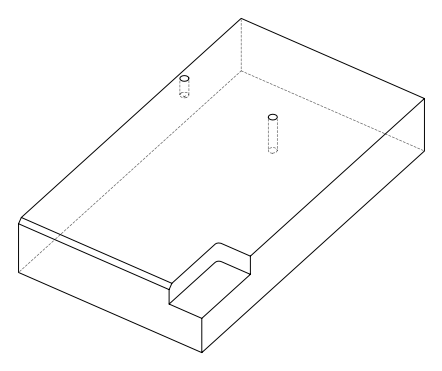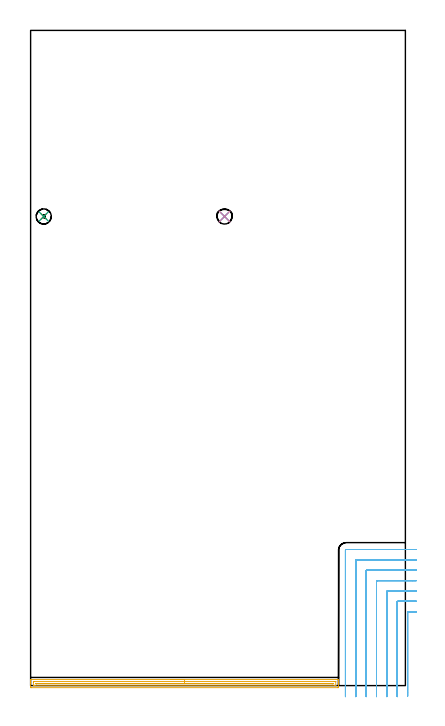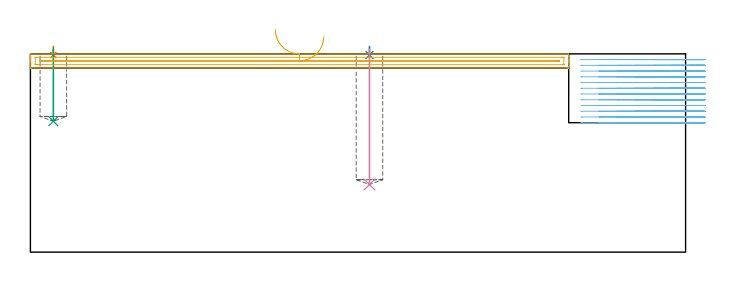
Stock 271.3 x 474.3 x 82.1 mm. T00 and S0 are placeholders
(PLAN: 6 operations, 3 tool changes, 27 min)
(1 SPOT_DRILL | STEP1POCKET | NXT0321_9005460120000 | 0.03 min | 1 mm3)
(2 SPOT_DRILL_1 | STEP1POCKET_1 | NXT0321_9005460120000 | 0.03 min | 1 mm3)
(3 DRILL_BLIND_HOLE_INTO_CENTER | STEP1POCKET | NXT0301_081 | 0.12 min | 2509 mm3)
(4 DRILL_BLIND_HOLE_INTO_CENTER_1 | STEP1POCKET_1 | NXT0301_081 | 0.23 min | 4981 mm3)
(5 AREA_MILL | FG_CHAMFER_SURFACE | UGT0205_001 | 5.5 min | 3947 mm3)
(6 MILL_CORNER_NOTCH_RECTANGULAR | CORNER_NOTCH_RECTANGULAR | NXT0201_013 | Follow Part, ap 2.5, ae 75% | 21.11 min | 142507 mm3)
(TOOL NXT0321_9005460120000 | NC Spot Drill, 142deg, 12mm, Carbide, Uncoated | D12 PA142 FL30 Z2)
(TOOL NXT0301_081 | Carbide Drill 11mm [860.1-1100-033A1-MM 2214] | D11 PA140 FL55 Z2)
(TOOL UGT0205_001 | Chamfer Mill 20 x 3 x 45 deg. | D20 FL50 Z2)
(TOOL NXT0201_013 | ENDMILL 10mm | D10 FL30 Z4)
(OP 1 SPOT_DRILL)
G17 G21 G94 G90
T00 M6
G54
G17 G0 G90 X9.5 Y339.6 S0 M3
G43 Z92.1 H0
G94 G81 G98 Z81.627 F250. R85.1
G80
M5
M2
(OP 2 SPOT_DRILL_1)
G17 G21 G94 G90
T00 M6
G54
G17 G0 G90 X140.4 Y339.6 S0 M3
G43 Z92.1 H0
G94 G81 G98 Z81.627 F250. R85.1
G80
M5
M2
(OP 3 DRILL_BLIND_HOLE_INTO_CENTER)
G17 G21 G94 G90
T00 M6
G54
G17 G0 G90 X9.5 Y339.6 S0 M3
G43 Z92.1 H1
G94 G81 G98 Z54.2 F250. R84.1
G80
M5
M2
(OP 4 DRILL_BLIND_HOLE_INTO_CENTER_1)
G17 G21 G94 G90
T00 M6
G54
G17 G0 G90 X140.4 Y339.6 S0 M3
G43 Z92.1 H1
G94 G81 G98 Z28. F250. R84.1
G80
M5
M2
(OP 5 AREA_MILL)
G17 G21 G94 G90
T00 M6
G54
G17 G0 G90 X101.45 Y4.4 S1061 M3
G43 Z92.1 H0
G94 G1 X101.488 Z91.228 F250.
X101.602 Z90.363
X101.791 Z89.512
X102.053 Z88.68
X102.387 Z87.874
X102.79 Z87.1
X103.258 Z86.364
X103.79 Z85.672
X104.379 Z85.029
X105.022 Z84.439
X105.714 Z83.908
X106.45 Z83.44
X107.224 Z83.037
X108.03 Z82.703
X108.862 Z82.441
X109.714 Z82.252
X110.578 Z82.138
X111.45 Z82.1
X222.723
X222.89 Y4.397 Z82.088
X222.898 Y4.27 Z81.962
X222.9 Y4.138 Z81.837
Y3.887 Z81.586
Y3.196 Z80.89
Y1.977 Z79.674
Y1.45 Z79.144
Y0.841 Z78.536
Y-0.905 Z76.791
X222.897 Y-1.169 Z76.528
X222.89 Y-1.493 Z76.204
X222.613 Y-1.498 Z76.2
X222.276 Y-1.5
X0.624
X0.287 Y-1.498
X0.01 Y-1.493 Z76.204
X0. Y-1.169 Z76.528
Y1.45 Z79.144
Y1.977 Z79.674
Y2.323 Z80.019
Y2.85 Z80.546
Y3.196 Z80.89
Y3.887 Z81.586
Y4.138 Z81.837
X0.002 Y4.27 Z81.962
X0.01 Y4.404 Z82.095
X0.173 Y4.4 Z82.1
X111.45
Y2.986 Z80.686
X219.81
X220.489 Y2.985 Z80.685
X220.707 Y2.983 Z80.683
X220.842 Y2.979 Z80.679
X220.891 Y2.968 Z80.668
X220.893 Y2.941 Z80.641
X220.899 Y2.795 Z80.495
Y0.176 Z77.876
X220.896 Y0.042 Z77.742
X220.89 Y-0.064 Z77.636
X220.884 Y-0.08 Z77.62
X220.869 Y-0.082 Z77.618
X220.828 Y-0.084 Z77.616
X220.489 Y-0.086 Z77.614
X220.274
X3.09
X2.411 Y-0.085 Z77.615
X2.193 Y-0.083 Z77.617
X2.058 Y-0.079 Z77.621
X2.009 Y-0.069 Z77.631
X2.007 Y-0.041 Z77.659
X2.001 Y0.105 Z77.805
Y2.724 Z80.424
X2.004 Y2.858 Z80.558
X2.01 Y2.964 Z80.664
X2.016 Y2.98 Z80.68
X2.031 Y2.982 Z80.682
X2.072 Y2.984 Z80.684
X2.411 Y2.986 Z80.686
X2.626
X111.45
Y1.571 Z79.271
X218.578
X218.701 Y1.569 Z79.269
X218.825 Y1.564 Z79.264
X218.89 Y1.56 Z79.26
X218.894 Y1.514 Z79.214
X218.895 Y1.45 Z79.15
X218.892 Y1.354 Z79.054
X218.89 Y1.335 Z79.035
X218.866 Y1.333 Z79.033
X218.824 Y1.33 Z79.03
X218.701 Y1.329 Z79.029
X217.932 Y1.328 Z79.028
X4.322 Y1.329 Z79.029
X4.199 Y1.331 Z79.031
X4.075 Y1.335 Z79.035
X4.01 Y1.34 Z79.04
X4.006 Y1.386 Z79.086
X4.005 Y1.45 Z79.15
X4.008 Y1.546 Z79.246
X4.01 Y1.565 Z79.265
X4.034 Y1.567 Z79.267
X4.076 Y1.57 Z79.27
X4.199 Y1.571 Z79.271
X4.968
X111.45
X112.322 Z79.309
X113.186 Z79.423
X114.038 Z79.612
X114.87 Z79.874
X115.676 Z80.208
X116.45 Z80.611
X117.186 Z81.08
X117.878 Z81.611
X118.521 Z82.2
X119.11 Z82.844
X119.642 Z83.536
X120.11 Z84.271
X120.513 Z85.045
X120.847 Z85.851
X121.109 Z86.683
X121.298 Z87.535
X121.412 Z88.4
X121.45 Z89.271
G0 Z92.1
M5
M2
(OP 6 MILL_CORNER_NOTCH_RECTANGULAR)
G17 G21 G94 G90
T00 M6
G54
G17 G0 G90 X279.3 Y53.5 S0 M3
G43 Z92.1 H0
Z79.725
G94 G1 X276.3 F250.
X273.395 F500.
G3 X272.9 Y53.005 R0.5
G1 Y-4.737
Y-7.737 F250.
G0 Z92.1
X279.3 Y61.
Z79.725
G1 X276.3
X265.896 F500.
G3 X265.4 Y60.504 R0.5
G1 Y-5.
Y-8. F250.
G0 Z92.1
X279.3 Y68.5
Z79.725
G1 X276.3
X258.396 F500.
G3 X257.9 Y68.004 R0.5
G1 Y-5.
Y-8. F250.
G0 Z92.1
X279.3 Y76.
Z79.725
G1 X276.3
X250.896 F500.
G3 X250.4 Y75.504 R0.5
G1 Y-5.
Y-8. F250.
G0 Z92.1
X279.3 Y83.5
Z79.725
G1 X276.3
X243.396 F500.
G3 X242.9 Y83.004 R0.5
G1 Y-5.
Y-8. F250.
G0 Z92.1
X279.3 Y91.
Z79.725
G1 X276.3
X235.896 F500.
G3 X235.4 Y90.504 R0.5
G1 Y-5.
Y-8. F250.
G0 Z92.1
X279.3 Y98.5
Z79.725
G1 X276.3
X228.396 F500.
G3 X227.9 Y98.004 R0.5
G1 Y-5.
Y-8. F250.
G0 Z92.1
X279.3 Y53.5
Z77.35
G1 X276.3
X273.395 F500.
G3 X272.9 Y53.005 R0.5
G1 Y-4.737
Y-7.737 F250.
G0 Z92.1
X279.3 Y61.
Z77.35
G1 X276.3
X265.896 F500.
G3 X265.4 Y60.504 R0.5
G1 Y-5.
Y-8. F250.
G0 Z92.1
X279.3 Y68.5
Z77.35
G1 X276.3
X258.396 F500.
G3 X257.9 Y68.004 R0.5
G1 Y-5.
Y-8. F250.
G0 Z92.1
X279.3 Y76.
Z77.35
G1 X276.3
X250.896 F500.
G3 X250.4 Y75.504 R0.5
G1 Y-5.
Y-8. F250.
G0 Z92.1
X279.3 Y83.5
Z77.35
G1 X276.3
X243.396 F500.
G3 X242.9 Y83.004 R0.5
G1 Y-5.
Y-8. F250.
G0 Z92.1
X279.3 Y91.
Z77.35
G1 X276.3
X235.896 F500.
G3 X235.4 Y90.504 R0.5
G1 Y-5.
Y-8. F250.
G0 Z92.1
X279.3 Y98.5
Z77.35
G1 X276.3
X228.396 F500.
G3 X227.9 Y98.004 R0.5
G1 Y-5.
Y-8. F250.
G0 Z92.1
X279.3 Y53.5
Z74.975
G1 X276.3
X273.395 F500.
G3 X272.9 Y53.005 R0.5
G1 Y-4.737
Y-7.737 F250.
G0 Z92.1
X279.3 Y61.
Z74.975
G1 X276.3
X265.896 F500.
G3 X265.4 Y60.504 R0.5
G1 Y-5.
Y-8. F250.
G0 Z92.1
X279.3 Y68.5
Z74.975
G1 X276.3
X258.396 F500.
G3 X257.9 Y68.004 R0.5
G1 Y-5.
Y-8. F250.
G0 Z92.1
X279.3 Y76.
Z74.975
G1 X276.3
X250.896 F500.
G3 X250.4 Y75.504 R0.5
G1 Y-5.
Y-8. F250.
G0 Z92.1
X279.3 Y83.5
Z74.975
G1 X276.3
X243.396 F500.
G3 X242.9 Y83.004 R0.5
G1 Y-5.
Y-8. F250.
G0 Z92.1
X279.3 Y91.
Z74.975
G1 X276.3
X235.896 F500.
G3 X235.4 Y90.504 R0.5
G1 Y-5.
Y-8. F250.
G0 Z92.1
X279.3 Y98.5
Z74.975
G1 X276.3
X228.396 F500.
G3 X227.9 Y98.004 R0.5
G1 Y-5.
Y-8. F250.
G0 Z92.1
X279.3 Y53.5
Z72.6
G1 X276.3
X273.395 F500.
G3 X272.9 Y53.005 R0.5
G1 Y-4.737
Y-7.737 F250.
G0 Z92.1
X279.3 Y61.
Z72.6
G1 X276.3
X265.896 F500.
G3 X265.4 Y60.504 R0.5
G1 Y-5.
Y-8. F250.
G0 Z92.1
X279.3 Y68.5
Z72.6
G1 X276.3
X258.396 F500.
G3 X257.9 Y68.004 R0.5
G1 Y-5.
Y-8. F250.
G0 Z92.1
X279.3 Y76.
Z72.6
G1 X276.3
X250.896 F500.
G3 X250.4 Y75.504 R0.5
G1 Y-5.
Y-8. F250.
G0 Z92.1
X279.3 Y83.5
Z72.6
G1 X276.3
X243.396 F500.
G3 X242.9 Y83.004 R0.5
G1 Y-5.
Y-8. F250.
G0 Z92.1
X279.3 Y91.
Z72.6
G1 X276.3
X235.896 F500.
G3 X235.4 Y90.504 R0.5
G1 Y-5.
Y-8. F250.
G0 Z92.1
X279.3 Y98.5
Z72.6
G1 X276.3
X228.396 F500.
G3 X227.9 Y98.004 R0.5
G1 Y-5.
Y-8. F250.
G0 Z92.1
X279.3 Y53.5
Z70.225
G1 X276.3
X273.395 F500.
G3 X272.9 Y53.005 R0.5
G1 Y-4.737
Y-7.737 F250.
G0 Z92.1
X279.3 Y61.
Z70.225
G1 X276.3
X265.896 F500.
G3 X265.4 Y60.504 R0.5
G1 Y-5.
Y-8. F250.
G0 Z92.1
X279.3 Y68.5
Z70.225
G1 X276.3
X258.396 F500.
G3 X257.9 Y68.004 R0.5
G1 Y-5.
Y-8. F250.
G0 Z92.1
X279.3 Y76.
Z70.225
G1 X276.3
X250.896 F500.
G3 X250.4 Y75.504 R0.5
G1 Y-5.
Y-8. F250.
G0 Z92.1
X279.3 Y83.5
Z70.225
G1 X276.3
X243.396 F500.
G3 X242.9 Y83.004 R0.5
G1 Y-5.
Y-8. F250.
G0 Z92.1
X279.3 Y91.
Z70.225
G1 X276.3
X235.896 F500.
G3 X235.4 Y90.504 R0.5
G1 Y-5.
Y-8. F250.
G0 Z92.1
X279.3 Y98.5
Z70.225
G1 X276.3
X228.396 F500.
G3 X227.9 Y98.004 R0.5
G1 Y-5.
Y-8. F250.
G0 Z92.1
X279.3 Y53.5
Z67.85
G1 X276.3
X273.395 F500.
G3 X272.9 Y53.005 R0.5
G1 Y-4.737
Y-7.737 F250.
G0 Z92.1
X279.3 Y61.
Z67.85
G1 X276.3
X265.896 F500.
G3 X265.4 Y60.504 R0.5
G1 Y-5.
Y-8. F250.
G0 Z92.1
X279.3 Y68.5
Z67.85
G1 X276.3
X258.396 F500.
G3 X257.9 Y68.004 R0.5
G1 Y-5.
Y-8. F250.
G0 Z92.1
X279.3 Y76.
Z67.85
G1 X276.3
X250.896 F500.
G3 X250.4 Y75.504 R0.5
G1 Y-5.
Y-8. F250.
G0 Z92.1
X279.3 Y83.5
Z67.85
G1 X276.3
X243.396 F500.
G3 X242.9 Y83.004 R0.5
G1 Y-5.
Y-8. F250.
G0 Z92.1
X279.3 Y91.
Z67.85
G1 X276.3
X235.896 F500.
G3 X235.4 Y90.504 R0.5
G1 Y-5.
Y-8. F250.
G0 Z92.1
X279.3 Y98.5
Z67.85
G1 X276.3
X228.396 F500.
G3 X227.9 Y98.004 R0.5
G1 Y-5.
Y-8. F250.
G0 Z92.1
X279.3 Y53.5
Z65.475
G1 X276.3
X273.395 F500.
G3 X272.9 Y53.005 R0.5
G1 Y-4.737
Y-7.737 F250.
G0 Z92.1
X279.3 Y61.
Z65.475
G1 X276.3
X265.896 F500.
G3 X265.4 Y60.504 R0.5
G1 Y-5.
Y-8. F250.
G0 Z92.1
X279.3 Y68.5
Z65.475
G1 X276.3
X258.396 F500.
G3 X257.9 Y68.004 R0.5
G1 Y-5.
Y-8. F250.
G0 Z92.1
X279.3 Y76.
Z65.475
G1 X276.3
X250.896 F500.
G3 X250.4 Y75.504 R0.5
G1 Y-5.
Y-8. F250.
G0 Z92.1
X279.3 Y83.5
Z65.475
G1 X276.3
X243.396 F500.
G3 X242.9 Y83.004 R0.5
G1 Y-5.
Y-8. F250.
G0 Z92.1
X279.3 Y91.
Z65.475
G1 X276.3
X235.896 F500.
G3 X235.4 Y90.504 R0.5
G1 Y-5.
Y-8. F250.
G0 Z92.1
X279.3 Y98.5
Z65.475
G1 X276.3
X228.396 F500.
G3 X227.9 Y98.004 R0.5
G1 Y-5.
Y-8. F250.
G0 Z92.1
X279.3 Y53.5
Z63.1
G1 X276.3
X273.395 F500.
G3 X272.9 Y53.005 R0.5
G1 Y-4.737
Y-7.737 F250.
G0 Z92.1
X279.3 Y61.
Z63.1
G1 X276.3
X265.896 F500.
G3 X265.4 Y60.504 R0.5
G1 Y-5.
Y-8. F250.
G0 Z92.1
X279.3 Y68.5
Z63.1
G1 X276.3
X258.396 F500.
G3 X257.9 Y68.004 R0.5
G1 Y-5.
Y-8. F250.
G0 Z92.1
X279.3 Y76.
Z63.1
G1 X276.3
X250.896 F500.
G3 X250.4 Y75.504 R0.5
G1 Y-5.
Y-8. F250.
G0 Z92.1
X279.3 Y83.5
Z63.1
G1 X276.3
X243.396 F500.
G3 X242.9 Y83.004 R0.5
G1 Y-5.
Y-8. F250.
G0 Z92.1
X279.3 Y91.
Z63.1
G1 X276.3
X235.896 F500.
G3 X235.4 Y90.504 R0.5
G1 Y-5.
Y-8. F250.
G0 Z92.1
X279.3 Y98.5
Z63.1
G1 X276.3
X228.396 F500.
G3 X227.9 Y98.004 R0.5
G1 Y-5.
Y-8. F250.
G0 Z92.1
X279.3 Y53.5
Z60.725
G1 X276.3
X273.395 F500.
G3 X272.9 Y53.005 R0.5
G1 Y-4.737
Y-7.737 F250.
G0 Z92.1
X279.3 Y61.
Z60.725
G1 X276.3
X265.896 F500.
G3 X265.4 Y60.504 R0.5
G1 Y-5.
Y-8. F250.
G0 Z92.1
X279.3 Y68.5
Z60.725
G1 X276.3
X258.396 F500.
G3 X257.9 Y68.004 R0.5
G1 Y-5.
Y-8. F250.
G0 Z92.1
X279.3 Y76.
Z60.725
G1 X276.3
X250.896 F500.
G3 X250.4 Y75.504 R0.5
G1 Y-5.
Y-8. F250.
G0 Z92.1
X279.3 Y83.5
Z60.725
G1 X276.3
X243.396 F500.
G3 X242.9 Y83.004 R0.5
G1 Y-5.
Y-8. F250.
G0 Z92.1
X279.3 Y91.
Z60.725
G1 X276.3
X235.896 F500.
G3 X235.4 Y90.504 R0.5
G1 Y-5.
Y-8. F250.
G0 Z92.1
X279.3 Y98.5
Z60.725
G1 X276.3
X228.396 F500.
G3 X227.9 Y98.004 R0.5
G1 Y-5.
Y-8. F250.
G0 Z92.1
X279.3 Y53.5
Z58.35
G1 X276.3
X273.395 F500.
G3 X272.9 Y53.005 R0.5
G1 Y-4.737
Y-7.737 F250.
G0 Z92.1
X279.3 Y61.
Z58.35
G1 X276.3
X265.896 F500.
G3 X265.4 Y60.504 R0.5
G1 Y-5.
Y-8. F250.
G0 Z92.1
X279.3 Y68.5
Z58.35
G1 X276.3
X258.396 F500.
G3 X257.9 Y68.004 R0.5
G1 Y-5.
Y-8. F250.
G0 Z92.1
X279.3 Y76.
Z58.35
G1 X276.3
X250.896 F500.
G3 X250.4 Y75.504 R0.5
G1 Y-5.
Y-8. F250.
G0 Z92.1
X279.3 Y83.5
Z58.35
G1 X276.3
X243.396 F500.
G3 X242.9 Y83.004 R0.5
G1 Y-5.
Y-8. F250.
G0 Z92.1
X279.3 Y91.
Z58.35
G1 X276.3
X235.896 F500.
G3 X235.4 Y90.504 R0.5
G1 Y-5.
Y-8. F250.
G0 Z92.1
X279.3 Y98.5
Z58.35
G1 X276.3
X228.396 F500.
G3 X227.9 Y98.004 R0.5
G1 Y-5.
Y-8. F250.
G0 Z92.1
X279.3 Y53.5
Z55.975
G1 X276.3
X273.395 F500.
G3 X272.9 Y53.005 R0.5
G1 Y-4.737
Y-7.737 F250.
G0 Z92.1
X279.3 Y61.
Z55.975
G1 X276.3
X265.896 F500.
G3 X265.4 Y60.504 R0.5
G1 Y-5.
Y-8. F250.
G0 Z92.1
X279.3 Y68.5
Z55.975
G1 X276.3
X258.396 F500.
G3 X257.9 Y68.004 R0.5
G1 Y-5.
Y-8. F250.
G0 Z92.1
X279.3 Y76.
Z55.975
G1 X276.3
X250.896 F500.
G3 X250.4 Y75.504 R0.5
G1 Y-5.
Y-8. F250.
G0 Z92.1
X279.3 Y83.5
Z55.975
G1 X276.3
X243.396 F500.
G3 X242.9 Y83.004 R0.5
G1 Y-5.
Y-8. F250.
G0 Z92.1
X279.3 Y91.
Z55.975
G1 X276.3
X235.896 F500.
G3 X235.4 Y90.504 R0.5
G1 Y-5.
Y-8. F250.
G0 Z92.1
X279.3 Y98.5
Z55.975
G1 X276.3
X228.396 F500.
G3 X227.9 Y98.004 R0.5
G1 Y-5.
Y-8. F250.
G0 Z92.1
X279.3 Y53.5
Z53.6
G1 X276.3
X273.395 F500.
G3 X272.9 Y53.005 R0.5
G1 Y-4.737
Y-7.737 F250.
G0 Z92.1
X279.3 Y61.
Z53.6
G1 X276.3
X265.896 F500.
G3 X265.4 Y60.504 R0.5
G1 Y-5.
Y-8. F250.
G0 Z92.1
X279.3 Y68.5
Z53.6
G1 X276.3
X258.396 F500.
G3 X257.9 Y68.004 R0.5
G1 Y-5.
Y-8. F250.
G0 Z92.1
X279.3 Y76.
Z53.6
G1 X276.3
X250.896 F500.
G3 X250.4 Y75.504 R0.5
G1 Y-5.
Y-8. F250.
G0 Z92.1
X279.3 Y83.5
Z53.6
G1 X276.3
X243.396 F500.
G3 X242.9 Y83.004 R0.5
G1 Y-5.
Y-8. F250.
G0 Z92.1
X279.3 Y91.
Z53.6
G1 X276.3
X235.896 F500.
G3 X235.4 Y90.504 R0.5
G1 Y-5.
Y-8. F250.
G0 Z92.1
X279.3 Y98.5
Z53.6
G1 X276.3
X228.396 F500.
G3 X227.9 Y98.004 R0.5
G1 Y-5.
Y-8. F250.
G0 Z92.1
M5
M2
